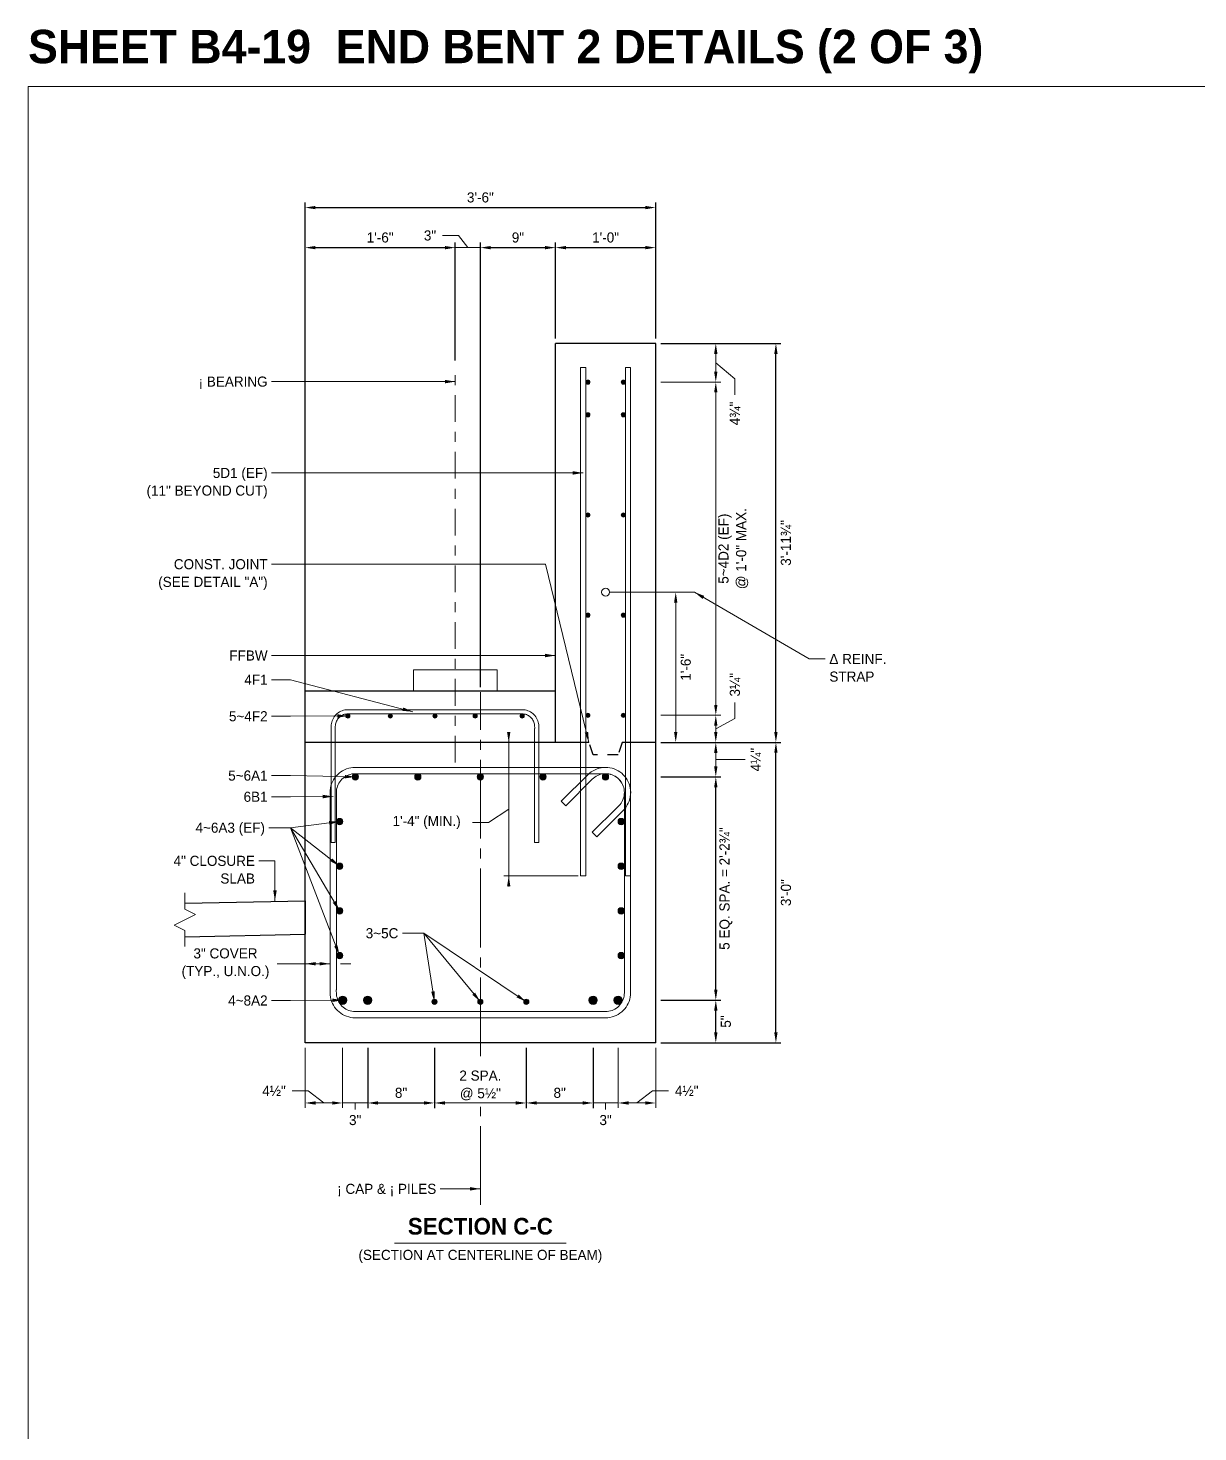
# Model space of a CAD drawing. Extents: x -1 to 861, y -26 to 2.
# Drawn here: x 779 to 790.68, y -12.43 to 1.58 of the extents above; entities that cross this region are included whole.
import ezdxf
from ezdxf.enums import TextEntityAlignment as Align

# ---------------------------------------------------------------- set-up
doc = ezdxf.new("R2010")
doc.units = 21
doc.header["$MEASUREMENT"] = 0
for name, pattern in [('DGN2', [0.12, 0.08, -0.04]), ('DGN4', [0.336, 0.2, -0.053, 0.03, -0.053]), ('DGN7', [0.726, 0.59, -0.053, 0.03, -0.053])]:
    doc.linetypes.add(name, pattern=pattern)
for name, color, linetype, lineweight in [('BearingPadMisc', 5, 'Continuous', 15), ('Border', 7, 'Continuous', 15), ('CL_Major', 1, 'DGN7', 9), ('CL_Minor', 7, 'DGN4', 9), ('Dimension', 7, 'Continuous', 9), ('Leader', 7, 'Continuous', 9), ('Rebar', 2, 'Continuous', 15), ('Rebar2', 2, 'Continuous', 15), ('SubStrConc', 3, 'Continuous', 30), ('SubStrConc2', 3, 'Continuous', 30), ('SubStrConc_h', 3, 'DGN2', 30), ('Symbols', 7, 'Continuous', 15), ('TextStructures', 7, 'Continuous', 9)]:
    doc.layers.add(name, color=color, linetype=linetype, lineweight=lineweight)
doc.styles.add('FDOT Bold (Large)', font='FDOTBold.ttf')
doc.styles.add('FDOT Structures', font='FDOT.ttf')
doc.styles.add('FDOT Structures Annotation', font='FDOT.ttf')
doc.dimstyles.new('FDOT Structures Note-Arrow 3-4', dxfattribs={"dimtxt": 0.1008, "dimasz": 0.104133, "dimexe": 0.0504, "dimexo": 0.0504, "dimgap": 0.0504, "dimtad": 1, "dimdec": 3, "dimlfac": 12, "dimzin": 15, "dimlunit": 4, "dimtxsty": 'FDOT Structures Annotation', "dimcen": 2.5, "dimclrd": 256, "dimclre": 256, "dimclrt": 256, "dimazin": 3, "dimtfac": 0.7, "dimtmove": 0, "dimatfit": 1, "dimtfill": 1, "dimfrac": 1, "dimlwd": -1, "dimlwe": -1})

# ---------------------------------------------------------------- blocks, each defined once
blk = doc.blocks.new('_CLOSEDFILLED')
at = {"layer": 'Dimension'}
blk.add_solid([(-1, 0.16), (0, 0), (-1, -0.16)], dxfattribs=at)
blk = doc.blocks.new('*D411')
at = {"layer": 'Dimension'}
for p, q in [((783.798, -5.444), (783.798, -6.985)), ((784.491, -6.881), (783.748, -6.881))]:
    blk.add_line(p, q, dxfattribs=at)
at = {"layer": 'Dimension', "xscale": 0.10413333333333333, "yscale": 0.10413333333333333}
for p, rotation in [((783.798, -5.548), -90.00000000000001), ((783.798, -6.881), 90)]:
    blk.add_blockref('_CLOSEDFILLED', p, dxfattribs=dict(at, rotation=rotation))
blk = doc.blocks.new('*D412')
at = {"layer": 'Dimension'}
for p, q in [((785.465, -5.444), (785.465, -4.152)), ((785.316, -5.548), (785.516, -5.548))]:
    blk.add_line(p, q, dxfattribs=at)
at = {"layer": 'Dimension', "xscale": 0.10413333333333333, "yscale": 0.10413333333333333}
for p, rotation in [((785.465, -4.048), 90), ((785.465, -5.548), -90.00000000000001)]:
    blk.add_blockref('_CLOSEDFILLED', p, dxfattribs=dict(at, rotation=rotation))
at = {"layer": 'Dimension', "insert": (785.566, -4.798), "char_height": 0.1008, "attachment_point": 5, "rotation": 90, "style": 'FDOT Structures Annotation', "bg_fill": 3, "box_fill_scale": 1.1, "bg_fill_color": 1}
blk.add_mtext('1\'-6"', dxfattribs=at)
blk = doc.blocks.new('*D413')
at = {"layer": 'Dimension'}
for p, q in [((781.765, -8.598), (781.765, -9.198)), ((782.14, -8.598), (782.14, -9.198)), ((781.869, -9.148), (782.036, -9.148))]:
    blk.add_line(p, q, dxfattribs=at)
at = {"layer": 'Dimension', "xscale": 0.10413333333333333, "yscale": 0.10413333333333333, "rotation": 180}
blk.add_blockref('_CLOSEDFILLED', (781.765, -9.148), dxfattribs=at)
at = {"layer": 'Dimension', "xscale": 0.10413333333333333, "yscale": 0.10413333333333333}
blk.add_blockref('_CLOSEDFILLED', (782.14, -9.148), dxfattribs=at)
blk = doc.blocks.new('*D414')
at = {"layer": 'Dimension'}
for p, q in [((782.14, -8.598), (782.14, -9.198)), ((782.39, -8.598), (782.39, -9.198)), ((782.036, -9.148), (781.932, -9.148)), ((782.14, -9.148), (782.39, -9.148)), ((782.494, -9.148), (782.598, -9.148))]:
    blk.add_line(p, q, dxfattribs=at)
at = {"layer": 'Dimension', "xscale": 0.10413333333333333, "yscale": 0.10413333333333333}
blk.add_blockref('_CLOSEDFILLED', (782.14, -9.148), dxfattribs=at)
at = {"layer": 'Dimension', "xscale": 0.10413333333333333, "yscale": 0.10413333333333333, "rotation": 180}
blk.add_blockref('_CLOSEDFILLED', (782.39, -9.148), dxfattribs=at)
blk = doc.blocks.new('*D416')
at = {"layer": 'Dimension'}
for p, q in [((783.057, -8.598), (783.057, -9.198)), ((783.973, -8.598), (783.973, -9.198)), ((783.161, -9.148), (783.869, -9.148))]:
    blk.add_line(p, q, dxfattribs=at)
at = {"layer": 'Dimension', "xscale": 0.10413333333333333, "yscale": 0.10413333333333333, "rotation": 180}
blk.add_blockref('_CLOSEDFILLED', (783.057, -9.148), dxfattribs=at)
at = {"layer": 'Dimension', "xscale": 0.10413333333333333, "yscale": 0.10413333333333333}
blk.add_blockref('_CLOSEDFILLED', (783.973, -9.148), dxfattribs=at)
blk = doc.blocks.new('*D418')
at = {"layer": 'Dimension'}
for p, q in [((784.64, -8.598), (784.64, -9.198)), ((784.89, -8.598), (784.89, -9.198)), ((784.536, -9.148), (784.432, -9.148)), ((784.64, -9.148), (784.89, -9.148)), ((784.994, -9.148), (785.098, -9.148))]:
    blk.add_line(p, q, dxfattribs=at)
at = {"layer": 'Dimension', "xscale": 0.10413333333333333, "yscale": 0.10413333333333333}
blk.add_blockref('_CLOSEDFILLED', (784.64, -9.148), dxfattribs=at)
at = {"layer": 'Dimension', "xscale": 0.10413333333333333, "yscale": 0.10413333333333333, "rotation": 180}
blk.add_blockref('_CLOSEDFILLED', (784.89, -9.148), dxfattribs=at)
blk = doc.blocks.new('*D419')
at = {"layer": 'Dimension'}
for p, q in [((784.89, -8.598), (784.89, -9.198)), ((785.265, -8.598), (785.265, -9.198)), ((784.994, -9.148), (785.161, -9.148))]:
    blk.add_line(p, q, dxfattribs=at)
at = {"layer": 'Dimension', "xscale": 0.10413333333333333, "yscale": 0.10413333333333333, "rotation": 180}
blk.add_blockref('_CLOSEDFILLED', (784.89, -9.148), dxfattribs=at)
at = {"layer": 'Dimension', "xscale": 0.10413333333333333, "yscale": 0.10413333333333333}
blk.add_blockref('_CLOSEDFILLED', (785.265, -9.148), dxfattribs=at)
blk = doc.blocks.new('*D421')
at = {"layer": 'Dimension'}
for p, q in [((783.265, -1.735), (783.265, -0.557)), ((783.515, -4.997), (783.515, -0.557)), ((783.161, -0.608), (783.056, -0.608)), ((783.265, -0.608), (783.515, -0.608)), ((783.619, -0.608), (783.723, -0.608))]:
    blk.add_line(p, q, dxfattribs=at)
at = {"layer": 'Dimension', "xscale": 0.10413333333333333, "yscale": 0.10413333333333333}
blk.add_blockref('_CLOSEDFILLED', (783.265, -0.608), dxfattribs=at)
at = {"layer": 'Dimension', "xscale": 0.10413333333333333, "yscale": 0.10413333333333333, "rotation": 180}
blk.add_blockref('_CLOSEDFILLED', (783.515, -0.608), dxfattribs=at)
blk = doc.blocks.new('*D427')
at = {"layer": 'Dimension'}
for p, q in [((785.316, -5.548), (785.916, -5.548)), ((785.865, -5.788), (785.865, -5.652)), ((785.316, -5.892), (785.916, -5.892))]:
    blk.add_line(p, q, dxfattribs=at)
at = {"layer": 'Dimension', "xscale": 0.10413333333333333, "yscale": 0.10413333333333333}
for p, rotation in [((785.865, -5.548), 90), ((785.865, -5.892), -90.00000000000001)]:
    blk.add_blockref('_CLOSEDFILLED', p, dxfattribs=dict(at, rotation=rotation))
blk = doc.blocks.new('*D428')
at = {"layer": 'Dimension'}
for p, q in [((785.316, -5.277), (785.916, -5.277)), ((785.865, -5.444), (785.865, -5.381)), ((785.316, -5.548), (785.916, -5.548))]:
    blk.add_line(p, q, dxfattribs=at)
at = {"layer": 'Dimension', "xscale": 0.10413333333333333, "yscale": 0.10413333333333333}
for p, rotation in [((785.865, -5.277), 90), ((785.865, -5.548), -90.00000000000001)]:
    blk.add_blockref('_CLOSEDFILLED', p, dxfattribs=dict(at, rotation=rotation))
blk = doc.blocks.new('*D429')
at = {"layer": 'Dimension'}
for p, q in [((785.316, -1.95), (785.916, -1.95)), ((785.865, -5.173), (785.865, -2.054)), ((785.316, -5.277), (785.916, -5.277))]:
    blk.add_line(p, q, dxfattribs=at)
at = {"layer": 'Dimension', "xscale": 0.10413333333333333, "yscale": 0.10413333333333333}
for p, rotation in [((785.865, -1.95), 90), ((785.865, -5.277), -90.00000000000001)]:
    blk.add_blockref('_CLOSEDFILLED', p, dxfattribs=dict(at, rotation=rotation))
blk = doc.blocks.new('*D430')
at = {"layer": 'Dimension'}
for p, q in [((785.316, -1.564), (785.916, -1.564)), ((785.865, -1.846), (785.865, -1.669)), ((785.316, -1.95), (785.916, -1.95))]:
    blk.add_line(p, q, dxfattribs=at)
at = {"layer": 'Dimension', "xscale": 0.10413333333333333, "yscale": 0.10413333333333333}
for p, rotation in [((785.865, -1.564), 90), ((785.865, -1.95), -90.00000000000001)]:
    blk.add_blockref('_CLOSEDFILLED', p, dxfattribs=dict(at, rotation=rotation))
blk = doc.blocks.new('*D433')
at = {"layer": 'Dimension'}
for p, q in [((781.661, -7.758), (781.556, -7.758)), ((782.015, -7.758), (781.765, -7.758)), ((782.119, -7.758), (782.223, -7.758))]:
    blk.add_line(p, q, dxfattribs=at)
at = {"layer": 'Dimension', "xscale": 0.10413333333333333, "yscale": 0.10413333333333333, "rotation": 180}
blk.add_blockref('_CLOSEDFILLED', (781.765, -7.758), dxfattribs=at)
at = {"layer": 'Dimension', "xscale": 0.10413333333333333, "yscale": 0.10413333333333333}
blk.add_blockref('_CLOSEDFILLED', (782.015, -7.758), dxfattribs=at)

msp = doc.modelspace()

# ---------------------------------------------------------------- hatches: boundary and pattern name
at = {"layer": 'Rebar'}
h = msp.add_hatch(color=256, dxfattribs=at)
h.dxf.hatch_style = 1
edge = h.paths.add_edge_path()
edge.add_arc((784.587938, -1.950286), 0.020833, 0, 360)
h = msp.add_hatch(color=256, dxfattribs=at)
h.dxf.hatch_style = 1
edge = h.paths.add_edge_path()
edge.add_arc((784.942105, -1.950286), 0.020833, 0, 360)
h = msp.add_hatch(color=256, dxfattribs=at)
h.dxf.hatch_style = 1
edge = h.paths.add_edge_path()
edge.add_arc((784.587938, -2.276928), 0.020833, 0, 360)
h = msp.add_hatch(color=256, dxfattribs=at)
h.dxf.hatch_style = 1
edge = h.paths.add_edge_path()
edge.add_arc((784.942105, -2.276928), 0.020833, 0, 360)
h = msp.add_hatch(color=256, dxfattribs=at)
h.dxf.hatch_style = 1
edge = h.paths.add_edge_path()
edge.add_arc((784.587938, -3.276928), 0.020833, 0, 360)
h = msp.add_hatch(color=256, dxfattribs=at)
h.dxf.hatch_style = 1
edge = h.paths.add_edge_path()
edge.add_arc((784.942105, -3.276928), 0.020833, 0, 360)
h = msp.add_hatch(color=256, dxfattribs=at)
h.dxf.hatch_style = 1
edge = h.paths.add_edge_path()
edge.add_arc((784.587938, -4.276928), 0.020833, 0, 360)
h = msp.add_hatch(color=256, dxfattribs=at)
h.dxf.hatch_style = 1
edge = h.paths.add_edge_path()
edge.add_arc((784.942105, -4.276928), 0.020833, 0, 360)
h = msp.add_hatch(color=256, dxfattribs=at)
h.dxf.hatch_style = 1
edge = h.paths.add_edge_path()
edge.add_arc((782.192105, -5.283768), 0.020833, 0, 360)
h = msp.add_hatch(color=256, dxfattribs=at)
h.dxf.hatch_style = 1
edge = h.paths.add_edge_path()
edge.add_arc((782.616584, -5.283768), 0.020833, 0, 360)
h = msp.add_hatch(color=256, dxfattribs=at)
h.dxf.hatch_style = 1
edge = h.paths.add_edge_path()
edge.add_arc((783.061897, -5.283768), 0.020833, 0, 360)
h = msp.add_hatch(color=256, dxfattribs=at)
h.dxf.hatch_style = 1
edge = h.paths.add_edge_path()
edge.add_arc((783.462939, -5.283768), 0.020833, 0, 360)
h = msp.add_hatch(color=256, dxfattribs=at)
h.dxf.hatch_style = 1
edge = h.paths.add_edge_path()
edge.add_arc((783.931689, -5.283768), 0.020833, 0, 360)
h = msp.add_hatch(color=256, dxfattribs=at)
h.dxf.hatch_style = 1
edge = h.paths.add_edge_path()
edge.add_arc((784.587938, -5.276928), 0.020833, 0, 360)
h = msp.add_hatch(color=256, dxfattribs=at)
h.dxf.hatch_style = 1
edge = h.paths.add_edge_path()
edge.add_arc((784.942105, -5.276928), 0.020833, 0, 360)
h = msp.add_hatch(color=256, dxfattribs=at)
h.dxf.hatch_style = 1
edge = h.paths.add_edge_path()
edge.add_arc((782.266048, -5.891979), 0.03125, 0, 360)
h = msp.add_hatch(color=256, dxfattribs=at)
h.dxf.hatch_style = 1
edge = h.paths.add_edge_path()
edge.add_arc((782.890535, -5.891979), 0.03125, 0, 360)
h = msp.add_hatch(color=256, dxfattribs=at)
h.dxf.hatch_style = 1
edge = h.paths.add_edge_path()
edge.add_arc((783.515022, -5.891979), 0.03125, 0, 360)
h = msp.add_hatch(color=256, dxfattribs=at)
h.dxf.hatch_style = 1
edge = h.paths.add_edge_path()
edge.add_arc((784.139509, -5.891979), 0.03125, 0, 360)
h = msp.add_hatch(color=256, dxfattribs=at)
h.dxf.hatch_style = 1
edge = h.paths.add_edge_path()
edge.add_arc((784.763995, -5.891979), 0.03125, 0, 360)
h = msp.add_hatch(color=256, dxfattribs=at)
h.dxf.hatch_style = 1
edge = h.paths.add_edge_path()
edge.add_arc((782.10924, -6.337976), 0.03125, 0, 360)
h = msp.add_hatch(color=256, dxfattribs=at)
h.dxf.hatch_style = 1
edge = h.paths.add_edge_path()
edge.add_arc((784.920803, -6.337976), 0.03125, 0, 360)
h = msp.add_hatch(color=256, dxfattribs=at)
h.dxf.hatch_style = 1
edge = h.paths.add_edge_path()
edge.add_arc((782.10924, -6.783973), 0.03125, 0, 360)
h = msp.add_hatch(color=256, dxfattribs=at)
h.dxf.hatch_style = 1
edge = h.paths.add_edge_path()
edge.add_arc((784.920803, -6.783973), 0.03125, 0, 360)
h = msp.add_hatch(color=256, dxfattribs=at)
h.dxf.hatch_style = 1
edge = h.paths.add_edge_path()
edge.add_arc((782.10924, -7.229969), 0.03125, 0, 360)
h = msp.add_hatch(color=256, dxfattribs=at)
h.dxf.hatch_style = 1
edge = h.paths.add_edge_path()
edge.add_arc((784.920803, -7.229969), 0.03125, 0, 360)
h = msp.add_hatch(color=256, dxfattribs=at)
h.dxf.hatch_style = 1
edge = h.paths.add_edge_path()
edge.add_arc((782.10924, -7.675966), 0.03125, 0, 360)
h = msp.add_hatch(color=256, dxfattribs=at)
h.dxf.hatch_style = 1
edge = h.paths.add_edge_path()
edge.add_arc((784.920803, -7.675966), 0.03125, 0, 360)
h = msp.add_hatch(color=256, dxfattribs=at)
h.dxf.hatch_style = 1
edge = h.paths.add_edge_path()
edge.add_arc((782.140022, -8.121963), 0.041667, 0, 360)
h = msp.add_hatch(color=256, dxfattribs=at)
h.dxf.hatch_style = 1
edge = h.paths.add_edge_path()
edge.add_arc((782.390022, -8.121963), 0.041667, 0, 360)
h = msp.add_hatch(color=256, dxfattribs=at)
h.dxf.hatch_style = 1
edge = h.paths.add_edge_path()
edge.add_arc((783.056688, -8.137588), 0.026042, 0, 360)
h = msp.add_hatch(color=256, dxfattribs=at)
h.dxf.hatch_style = 1
edge = h.paths.add_edge_path()
edge.add_arc((783.515022, -8.137588), 0.026042, 0, 360)
h = msp.add_hatch(color=256, dxfattribs=at)
h.dxf.hatch_style = 1
edge = h.paths.add_edge_path()
edge.add_arc((783.973355, -8.137588), 0.026042, 0, 360)
h = msp.add_hatch(color=256, dxfattribs=at)
h.dxf.hatch_style = 1
edge = h.paths.add_edge_path()
edge.add_arc((784.640022, -8.121963), 0.041667, 0, 360)
h = msp.add_hatch(color=256, dxfattribs=at)
h.dxf.hatch_style = 1
edge = h.paths.add_edge_path()
edge.add_arc((784.890022, -8.121963), 0.041667, 0, 360)

# ---------------------------------------------------------------- linework, layer by layer
at = {"layer": 'BearingPadMisc'}
for points in [[(782.848355, -4.823965), (782.848329, -4.823965)], [(782.848329, -5.037506), (782.848329, -4.823965)], [(782.848355, -4.823965), (782.848329, -4.823965)], [(782.848355, -5.037506), (782.848355, -4.823965)], [(783.681688, -4.823965), (782.848355, -4.823965)], [(783.681688, -5.037506), (783.681688, -4.823965)], [(783.681688, -5.037506), (782.848355, -5.037506)]]:
    msp.add_lwpolyline(points, dxfattribs=at)
at = {"layer": 'CL_Major', "ltscale": 1.333333}
for p, q in [((783.514933, -8.681095), (783.514933, -5.047761)), ((783.514933, -10.165441), (783.514933, -9.187761))]:
    msp.add_line(p, q, dxfattribs=at)
at = {"layer": 'CL_Minor', "ltscale": 1.333333}
msp.add_line((783.264653, -5.747761), (783.264653, -1.785287), dxfattribs=at)
at = {"layer": 'Dimension'}
msp.add_lwpolyline([(783.43704, -6.347761), (783.59704, -6.347761), (783.798065, -6.214428)], dxfattribs=at)
at = {"layer": 'Leader'}
for p, q in [((781.618065, -6.399537), (781.404731, -6.399537)), ((782.10924, -6.337976), (781.618065, -6.399537)), ((782.10924, -7.675966), (781.618065, -6.399537)), ((782.10924, -7.229969), (781.618065, -6.399537)), ((782.10924, -6.783973), (781.618065, -6.399537)), ((782.950022, -7.452968), (782.736688, -7.452968)), ((783.056688, -8.137588), (782.950022, -7.452968)), ((783.515022, -8.137588), (782.950022, -7.452968)), ((783.973355, -8.137588), (782.950022, -7.452968))]:
    msp.add_line(p, q, dxfattribs=at)
for points in [[(783.264653, -1.945287), (781.618065, -1.945287), (781.431398, -1.945287)], [(784.541044, -2.856936), (781.618065, -2.856936), (781.431398, -2.856936)], [(784.598469, -5.547761), (784.164731, -3.768586), (781.431398, -3.768586)], [(784.264731, -4.680235), (781.618065, -4.680235), (781.431398, -4.680235)], [(782.842222, -5.242101), (781.618065, -4.922155), (781.431398, -4.922155)], [(782.192105, -5.283768), (781.618065, -5.286382), (781.431398, -5.286382)], [(782.266048, -5.891979), (781.618065, -5.87891), (781.431398, -5.87891)], [(782.046267, -6.087976), (781.618065, -6.09059), (781.431398, -6.09059)], [(781.464731, -7.130256), (781.464731, -6.730256), (781.304731, -6.730256)], [(782.140022, -8.121963), (781.618065, -8.124577), (781.431398, -8.124577)], [(783.514933, -10.005441), (783.114933, -10.005441)]]:
    msp.add_lwpolyline(points, dxfattribs=at)
for points in [[(783.264653, -1.945287), (783.16052, -1.962643), (783.16052, -1.927931)], [(784.541044, -2.856936), (784.436911, -2.874292), (784.436911, -2.839581)], [(784.264731, -4.680235), (784.160598, -4.697591), (784.160598, -4.66288)], [(782.192105, -5.283768), (782.088052, -5.301598), (782.087894, -5.266887)], [(782.842222, -5.242101), (782.737085, -5.232561), (782.745862, -5.198978)], [(784.598469, -5.547761), (784.556943, -5.450702), (784.590666, -5.44248)], [(782.266048, -5.891979), (782.161586, -5.907232), (782.162286, -5.872527)], [(782.046267, -6.087976), (781.942242, -6.105967), (781.94203, -6.071257)], [(782.10924, -6.337976), (782.008074, -6.368147), (782.003757, -6.333706)], [(782.10924, -6.783973), (782.016541, -6.733458), (782.037935, -6.706124)], [(781.464731, -7.130256), (781.447376, -7.026123), (781.482087, -7.026123)], [(782.10924, -7.229969), (782.041289, -7.149176), (782.071165, -7.131505)], [(782.10924, -7.675966), (782.055645, -7.585013), (782.08804, -7.572547)], [(782.140022, -8.121963), (782.035977, -8.13984), (782.035803, -8.105129)], [(783.056688, -8.137588), (783.023509, -8.037368), (783.057806, -8.032025)], [(783.515022, -8.137588), (783.435354, -8.06832), (783.462126, -8.046227)], [(783.973355, -8.137588), (783.877154, -8.09411), (783.896456, -8.06526)], [(783.514933, -10.005441), (783.4108, -10.022797), (783.4108, -9.988086)]]:
    msp.add_solid(points, dxfattribs=at)
at = {"layer": 'Rebar'}
for p, q in [((784.515003, -1.804196), (784.567086, -1.804196)), ((784.96292, -1.804196), (785.015003, -1.804196)), ((784.323075, -6.136149), (784.367269, -6.180343)), ((784.67663, -6.489703), (784.632436, -6.445509)), ((782.025434, -6.547761), (782.067101, -6.547761)), ((784.098351, -6.547761), (784.056684, -6.547761)), ((784.515003, -6.881094), (784.567086, -6.881094)), ((784.96292, -6.881094), (785.015003, -6.881094))]:
    msp.add_line(p, q, dxfattribs=at)
for points in [[(784.515003, -6.881094), (784.515003, -1.804196)], [(784.567086, -6.881094), (784.567086, -1.804196)], [(784.96292, -6.881094), (784.96292, -1.804196)], [(785.015003, -6.881094), (785.015003, -1.804196)], [(782.025434, -6.547761), (782.025434, -5.387481), (782.026048, -5.373408), (782.027946, -5.358991), (782.031094, -5.344794), (782.035466, -5.330925), (782.041031, -5.317491), (782.047746, -5.304592), (782.055559, -5.292328), (782.064411, -5.280792), (782.074235, -5.27007), (782.084956, -5.260246), (782.096493, -5.251394), (782.108757, -5.243581), (782.121656, -5.236866), (782.13509, -5.231302), (782.148959, -5.226929), (782.163155, -5.223781), (782.177573, -5.221883), (782.171267, -5.222159), (782.171267, -5.221268), (783.932139, -5.221268), (783.946212, -5.221884), (783.960628, -5.223781), (783.974825, -5.226929), (783.988693, -5.231302), (784.002128, -5.236866), (784.015026, -5.243581), (784.02729, -5.251394), (784.038827, -5.260246), (784.049548, -5.27007), (784.059372, -5.280792), (784.068225, -5.292328), (784.076038, -5.304592), (784.082752, -5.317491), (784.088317, -5.330925), (784.09269, -5.344794), (784.095837, -5.358991), (784.097735, -5.373408), (784.09746, -5.367102), (784.098351, -5.367102), (784.098351, -6.547761)], [(782.067101, -6.547761), (782.067101, -5.38839), (782.067596, -5.377043), (782.069019, -5.366233), (782.071379, -5.355588), (782.074658, -5.34519), (782.07883, -5.335117), (782.083865, -5.325445), (782.089723, -5.31625), (782.09636, -5.3076), (782.103726, -5.299561), (782.111765, -5.292195), (782.120415, -5.285558), (782.12961, -5.2797), (782.139281, -5.274665), (782.149355, -5.270493), (782.159753, -5.267214), (782.170398, -5.264854), (782.181207, -5.263431), (782.212934, -5.262046), (782.212934, -5.262935), (783.931228, -5.262935), (783.942575, -5.263431), (783.953386, -5.264854), (783.96403, -5.267214), (783.974429, -5.270493), (783.984502, -5.274665), (783.994173, -5.2797), (784.003369, -5.285558), (784.012019, -5.292195), (784.020057, -5.299561), (784.027423, -5.3076), (784.034061, -5.31625), (784.039919, -5.325445), (784.044953, -5.335117), (784.049126, -5.34519), (784.052404, -5.355588), (784.054764, -5.366233), (784.056187, -5.377043), (784.057573, -5.408769), (784.056684, -5.408769), (784.056684, -6.547761)], [(784.323075, -6.136149), (784.588987, -5.870237), (784.60456, -5.855967), (784.621857, -5.842693), (784.640245, -5.830977), (784.659584, -5.820909), (784.679726, -5.812565), (784.700517, -5.806008), (784.721801, -5.801289), (784.743415, -5.798443), (784.765194, -5.797493), (784.786973, -5.798445), (784.808585, -5.801292), (784.829867, -5.806013), (784.850657, -5.812572), (784.870796, -5.820918), (784.89013, -5.830989), (784.908514, -5.842707), (784.925806, -5.855983), (784.941876, -5.870717), (784.9566, -5.886795), (784.969868, -5.904096), (784.981578, -5.922489), (784.991642, -5.941832), (784.999982, -5.961979), (785.006535, -5.982776), (785.011252, -6.004066), (785.014096, -6.025686), (785.015017, -6.046791), (785.015017, -8.048455), (785.014096, -8.069564), (785.011249, -8.091189), (785.006528, -8.112483), (784.999969, -8.133285), (784.991623, -8.153436), (784.981551, -8.172783), (784.969832, -8.191178), (784.956555, -8.208482), (784.941819, -8.224563), (784.925738, -8.239298), (784.908434, -8.252576), (784.890039, -8.264295), (784.870692, -8.274366), (784.850541, -8.282713), (784.829739, -8.289272), (784.808445, -8.293993), (784.78682, -8.296839), (784.765711, -8.297761), (782.264323, -8.297761), (782.243214, -8.296839), (782.22159, -8.293992), (782.200296, -8.289272), (782.179494, -8.282713), (782.159343, -8.274366), (782.139996, -8.264295), (782.121601, -8.252576), (782.104297, -8.239299), (782.088216, -8.224564), (782.073481, -8.208483), (782.060203, -8.191179), (782.048484, -8.172784), (782.038413, -8.153437), (782.030066, -8.133286), (782.023507, -8.112485), (782.018786, -8.09119), (782.01594, -8.069566), (782.016346, -8.07887), (782.015017, -8.078863), (782.015018, -6.047065), (782.01594, -6.025957), (782.018787, -6.004332), (782.023508, -5.983038), (782.030066, -5.962236), (782.038413, -5.942085), (782.048484, -5.922738), (782.060204, -5.904343), (782.073481, -5.887039), (782.088217, -5.870958), (782.104298, -5.856223), (782.121602, -5.842945), (782.139997, -5.831226), (782.159344, -5.821155), (782.179495, -5.812809), (782.200297, -5.80625), (782.221592, -5.801529), (782.243217, -5.798682), (782.264325, -5.797761), (784.765961, -5.797761), (784.787066, -5.798682), (784.808688, -5.801526), (784.829978, -5.806243), (784.850776, -5.812797), (784.870923, -5.821138), (784.890267, -5.831201), (784.90866, -5.842912), (784.925962, -5.85618), (784.942041, -5.870906), (784.956775, -5.886976), (784.970052, -5.904269), (784.98177, -5.922654), (784.991841, -5.941989), (785.000188, -5.962129), (785.006747, -5.982919), (785.011469, -6.004202), (785.014316, -6.025815), (785.015269, -6.047595), (785.014319, -6.069375), (785.011474, -6.090989), (785.006755, -6.112274), (785.000198, -6.133066), (784.991854, -6.153209), (784.981785, -6.172548), (784.97007, -6.190936), (784.956795, -6.208234), (784.964757, -6.199546), (784.965847, -6.200485), (784.67663, -6.489703)], [(784.367269, -6.180343), (784.632217, -5.915395), (784.644774, -5.903889), (784.657742, -5.893937), (784.671528, -5.885154), (784.686026, -5.877606), (784.701125, -5.87135), (784.716711, -5.866435), (784.732666, -5.862898), (784.748867, -5.860765), (784.765191, -5.860052), (784.781516, -5.860766), (784.797715, -5.8629), (784.813667, -5.866439), (784.82925, -5.871355), (784.844345, -5.877611), (784.858838, -5.88516), (784.872618, -5.893943), (784.88558, -5.903895), (784.897627, -5.91494), (784.908666, -5.926994), (784.918613, -5.939965), (784.927392, -5.953754), (784.934937, -5.968257), (784.941191, -5.983363), (784.946104, -5.998958), (784.949641, -6.014922), (784.951774, -6.031135), (784.952517, -6.048154), (784.952517, -8.047092), (784.951774, -8.064112), (784.94964, -8.080326), (784.9461, -8.096292), (784.941183, -8.111888), (784.934924, -8.126997), (784.927373, -8.141503), (784.918587, -8.155295), (784.908631, -8.16827), (784.897583, -8.180327), (784.885526, -8.191375), (784.872552, -8.20133), (784.858759, -8.210117), (784.844253, -8.217668), (784.829145, -8.223926), (784.813548, -8.228844), (784.797582, -8.232383), (784.781368, -8.234518), (784.764347, -8.235261), (782.265687, -8.235261), (782.248667, -8.234518), (782.232453, -8.232383), (782.216487, -8.228844), (782.20089, -8.223926), (782.185781, -8.217668), (782.171276, -8.210117), (782.157483, -8.20133), (782.144509, -8.191375), (782.132452, -8.180327), (782.121404, -8.16827), (782.111449, -8.155296), (782.102662, -8.141504), (782.095111, -8.126998), (782.088853, -8.11189), (782.083935, -8.096293), (782.080396, -8.080327), (782.078261, -8.064113), (782.07619, -8.016681), (782.077517, -8.016688), (782.077518, -6.048429), (782.078261, -6.031409), (782.080396, -6.015195), (782.083935, -5.999229), (782.088853, -5.983633), (782.095111, -5.968524), (782.102662, -5.954018), (782.111449, -5.940226), (782.121405, -5.927252), (782.132453, -5.915195), (782.14451, -5.904147), (782.157484, -5.894191), (782.171277, -5.885405), (782.185783, -5.877854), (782.200892, -5.871596), (782.216488, -5.866678), (782.232455, -5.863138), (782.248669, -5.861004), (782.265689, -5.860261), (784.764599, -5.860261), (784.781618, -5.861003), (784.797831, -5.863137), (784.813795, -5.866674), (784.829391, -5.871588), (784.844497, -5.877842), (784.859001, -5.885387), (784.872791, -5.894167), (784.885762, -5.904115), (784.897817, -5.915155), (784.908862, -5.927202), (784.918815, -5.940165), (784.9276, -5.953946), (784.935149, -5.96844), (784.941405, -5.983536), (784.946322, -5.99912), (784.949861, -6.015073), (784.951995, -6.031273), (784.952709, -6.047598), (784.951997, -6.063924), (784.949864, -6.080126), (784.946327, -6.096081), (784.941412, -6.111668), (784.935157, -6.126767), (784.927609, -6.141266), (784.918825, -6.155052), (784.908873, -6.168021), (784.875135, -6.204838), (784.874045, -6.203899), (784.632436, -6.445509)]]:
    msp.add_lwpolyline(points, dxfattribs=at)
for centre, radius in [((784.587938, -1.950286), 0.020833), ((784.942105, -1.950286), 0.020833), ((784.587938, -2.276928), 0.020833), ((784.942105, -2.276928), 0.020833), ((784.587938, -3.276928), 0.020833), ((784.942105, -3.276928), 0.020833), ((784.587938, -4.276928), 0.020833), ((784.942105, -4.276928), 0.020833), ((782.192105, -5.283768), 0.020833), ((782.616584, -5.283768), 0.020833), ((783.061897, -5.283768), 0.020833), ((783.462939, -5.283768), 0.020833), ((783.931689, -5.283768), 0.020833), ((784.587938, -5.276928), 0.020833), ((784.942105, -5.276928), 0.020833), ((782.266048, -5.891979), 0.03125), ((782.890535, -5.891979), 0.03125), ((783.515022, -5.891979), 0.03125), ((784.139509, -5.891979), 0.03125), ((784.763995, -5.891979), 0.03125), ((782.10924, -6.337976), 0.03125), ((784.920803, -6.337976), 0.03125), ((782.10924, -6.783973), 0.03125), ((784.920803, -6.783973), 0.03125), ((782.10924, -7.229969), 0.03125), ((784.920803, -7.229969), 0.03125), ((782.10924, -7.675966), 0.03125), ((784.920803, -7.675966), 0.03125), ((782.140022, -8.121963), 0.041667), ((782.390022, -8.121963), 0.041667), ((783.056688, -8.137588), 0.026042), ((783.515022, -8.137588), 0.026042), ((783.973355, -8.137588), 0.026042), ((784.640022, -8.121963), 0.041667), ((784.890022, -8.121963), 0.041667)]:
    msp.add_circle(centre, radius, dxfattribs=at)
at = {"layer": 'Rebar2'}
msp.add_line((785.651714, -4.047761), (784.805047, -4.047761), dxfattribs=at)
msp.add_circle((784.765047, -4.047761), 0.04, dxfattribs=at)
at = {"layer": 'SubStrConc'}
for points in [[(785.265135, -1.564454), (784.264731, -1.564454)], [(784.264996, -5.037506), (784.264996, -1.564454)], [(784.265022, -5.547761), (784.265022, -1.564454)], [(785.265022, -5.547761), (785.265022, -1.564454)], [(781.764996, -7.130257), (781.764996, -5.547761)], [(781.765022, -8.547761), (781.765022, -5.547761)], [(784.598469, -5.547761), (784.265022, -5.547761)], [(785.265022, -5.547761), (784.931802, -5.547761)], [(785.265022, -8.547761), (785.265022, -5.547761)], [(781.764996, -8.547761), (781.764996, -7.46359)], [(781.765022, -8.547761), (781.764996, -8.547761)], [(781.765022, -8.547761), (781.764996, -8.547761)], [(785.265022, -8.547761), (781.765022, -8.547761)]]:
    msp.add_lwpolyline(points, dxfattribs=at)
at = {"layer": 'SubStrConc2'}
for points in [[(781.765022, -5.037506), (781.764996, -5.037506)], [(781.764996, -5.547761), (781.764996, -5.037506)], [(781.765022, -5.037506), (781.764996, -5.037506)], [(781.765022, -5.547761), (781.765022, -5.037506)], [(784.265022, -5.037506), (781.765022, -5.037506)], [(784.265022, -5.547761), (784.265022, -5.037506)], [(781.765022, -5.547761), (781.764996, -5.547761)], [(781.765022, -5.547761), (781.764996, -5.547761)], [(781.765022, -5.547761), (781.764996, -5.547761)], [(781.765022, -5.547761), (781.764996, -5.547761)], [(784.598469, -5.547761), (781.765022, -5.547761)], [(784.265022, -5.547761), (781.765022, -5.547761)], [(785.265022, -5.547761), (784.931802, -5.547761)], [(780.564731, -7.154262), (781.765022, -7.130256)], [(781.765022, -7.130256), (781.765022, -7.463589)], [(780.564731, -7.487595), (781.765022, -7.463589)]]:
    msp.add_lwpolyline(points, dxfattribs=at)
at = {"layer": 'SubStrConc_h', "ltscale": 1.333333}
msp.add_lwpolyline([(784.931802, -5.547761), (784.890135, -5.672761), (784.640135, -5.672761), (784.598469, -5.547761)], dxfattribs=at)
at = {"layer": 'Symbols'}
msp.add_lwpolyline([(780.564731, -7.586094), (780.564731, -7.424842), (780.458065, -7.371509), (780.671398, -7.264842), (780.564731, -7.211509), (780.564731, -7.050256)], dxfattribs=at)
at = {"layer": 'TextStructures'}
msp.add_line((782.657925, -10.548776), (784.371941, -10.548776), dxfattribs=at)

# ---------------------------------------------------------------- texts
at = {"layer": 'Border', "style": 'FDOT Bold (Large)'}
msp.add_text('SHEET B4-19  END BENT 2 DETAILS (2 OF 3)', height=0.333344, dxfattribs=at).set_placement((779, 1.133338), align=Align.BOTTOM_LEFT)
at = {"layer": 'Dimension', "char_height": 0.1008, "attachment_point": 5, "rotation": 90, "line_spacing_factor": 1.05, "style": 'FDOT Structures Annotation', "bg_fill": 3, "box_fill_scale": 1.1, "bg_fill_color": 0}
for s, insert in [('4¾"', (786.056655, -2.263461)), ('3¼"', (786.056655, -4.972162))]:
    msp.add_mtext(s, dxfattribs=dict(at, insert=insert))
at = {"layer": 'Dimension', "char_height": 0.1008, "attachment_point": 5, "line_spacing_factor": 1.05, "style": 'FDOT Structures Annotation', "bg_fill": 3, "box_fill_scale": 1.1, "bg_fill_color": 0}
for insert in [(781.454951, -9.026801), (785.574916, -9.026801)]:
    msp.add_mtext('4½"', dxfattribs=dict(at, insert=insert))
at = {"layer": 'TextStructures', "style": 'FDOT Structures'}
for s, p in [('¡ BEARING', (781.391078, -1.945287)), ('FFBW', (781.391078, -4.680235)), ('4F1', (781.391078, -4.922155)), ('5~4F2', (781.391078, -5.286382)), ('5~6A1', (781.391078, -5.87891)), ('6B1', (781.391078, -6.09059)), ('4~6A3 (EF)', (781.364411, -6.399537)), ('3~5C', (782.696368, -7.452968)), ('4~8A2', (781.391078, -8.124577)), ('¡ CAP & ¡ PILES', (783.074613, -10.005441))]:
    msp.add_text(s, height=0.1008, dxfattribs=at).set_placement(p, align=Align.MIDDLE_RIGHT)
at = {"layer": 'TextStructures'}
for s, height, style, p in [('SECTION C-C', 0.166672, 'FDOT Bold (Large)', (783.514933, -10.512108)), ('(SECTION AT CENTERLINE OF BEAM)', 0.1008, 'FDOT Structures', (783.514933, -10.745336))]:
    msp.add_text(s, height=height, dxfattribs=dict(at, style=style)).set_placement(p, align=Align.BOTTOM_CENTER)
at = {"layer": 'TextStructures', "char_height": 0.1008, "line_spacing_factor": 1.05, "style": 'FDOT Structures'}
for s, insert, attachment_point in [('5D1 (EF)\\P(11" BEYOND CUT)', (781.391078, -2.806536), 3), ('CONST. JOINT\\P(SEE DETAIL "A")', (781.391078, -3.718186), 3), ('Δ REINF.\\PSTRAP', (786.998789, -4.664028), 1), ('4" CLOSURE\\PSLAB', (781.264411, -6.679856), 3)]:
    msp.add_mtext(s, dxfattribs=dict(at, insert=insert, attachment_point=attachment_point))

# ---------------------------------------------------------------- dimensions: what is measured, and where the dimension line sits
at = {"layer": 'Dimension'}
dim = msp.add_linear_dim(base=(783.798065, -5.547761), p1=(783.798065, -5.547761), p2=(784.541044, -6.881094), angle=90, text=' ', dimstyle='FDOT Structures Note-Arrow 3-4', override={"dimtih": 1, "dimtoh": 1}, dxfattribs=at)
dim.commit()
dim.dimension.update_dxf_attribs({"geometry": '*D411', "text_midpoint": (783.798065, -6.214428)})
for base, p1, p2, picture, middle in [((782.015017, -7.757761), (782.015017, -7.757761), (781.764731, -7.757761), '*D433', (781.889874, -7.757761)), ((781.764731, -9.147761), (781.764731, -8.547761), (782.140053, -8.547761), '*D413', (781.952392, -9.147761)), ((782.140053, -9.147761), (782.140053, -8.547761), (782.390053, -8.547761), '*D414', (782.265053, -9.147761))]:
    dim = msp.add_linear_dim(base=base, p1=p1, p2=p2, text=' ', dimstyle='FDOT Structures Note-Arrow 3-4', dxfattribs=at)
    dim.commit()
    dim.dimension.update_dxf_attribs({"geometry": picture, "text_midpoint": middle})

# ---------------------------------------------------------------- next in the draw order: linework, layer by layer
for points in [[(786.056655, -2.078947), (786.056655, -1.918947), (785.865135, -1.757354)], [(786.056655, -5.14826), (786.056655, -5.30826), (785.865135, -5.412357)], [(781.636038, -9.026801), (781.796038, -9.026801), (781.952392, -9.147761)], [(785.393829, -9.026801), (785.233829, -9.026801), (785.077594, -9.147761)]]:
    msp.add_lwpolyline(points, dxfattribs=at)

# ---------------------------------------------------------------- next in the draw order: texts
at = {"layer": 'Dimension', "char_height": 0.1008, "attachment_point": 5, "line_spacing_factor": 1.05, "style": 'FDOT Structures Annotation', "bg_fill": 3, "box_fill_scale": 1.1, "bg_fill_color": 0}
for s, insert in [('1\'-4" (MIN.)', (782.97845, -6.347761)), ('3" COVER\\P(TYP., U.N.O.)', (780.97054, -7.757761)), ('3"', (782.265053, -9.319121))]:
    msp.add_mtext(s, dxfattribs=dict(at, insert=insert))

# ---------------------------------------------------------------- next in the draw order: dimensions: what is measured, and where the dimension line sits
at = {"layer": 'Dimension'}
msp.add_linear_dim(base=(781.764731, -0.607787), p1=(781.764731, -5.547761), p2=(783.264653, -1.785287), text='1\'-6"', dimstyle='FDOT Structures Note-Arrow 3-4', dxfattribs=at).render()
dim = msp.add_linear_dim(base=(785.465135, -5.547761), p1=(785.265135, -5.547761), p2=(785.465135, -4.047761), angle=90, text='1\'-6"', dimstyle='FDOT Structures Note-Arrow 3-4', override={"dimtad": 4}, dxfattribs=at)
dim.commit()
dim.dimension.update_dxf_attribs({"geometry": '*D412', "text_midpoint": (785.565935, -4.797761)})

# ---------------------------------------------------------------- next in the draw order: linework, layer by layer
for points in [[(781.486838, -7.757761), (781.889874, -7.757761)], [(782.265053, -9.213281), (782.265053, -9.147761)]]:
    msp.add_lwpolyline(points, dxfattribs=at)
at = {"layer": 'Leader'}
msp.add_lwpolyline([(785.651714, -4.047761), (786.798469, -4.714428), (786.958469, -4.714428)], dxfattribs=at)
msp.add_solid([(785.651714, -4.047761), (785.750462, -4.085094), (785.733017, -4.115102)], dxfattribs=at)

# ---------------------------------------------------------------- next in the draw order: dimensions: what is measured, and where the dimension line sits
at = {"layer": 'Dimension'}
dim = msp.add_linear_dim(base=(783.264653, -0.607787), p1=(783.264653, -1.785287), p2=(783.514933, -5.047761), text=' ', dimstyle='FDOT Structures Note-Arrow 3-4', dxfattribs=at)
dim.commit()
dim.dimension.update_dxf_attribs({"geometry": '*D421', "text_midpoint": (783.389793, -0.607787)})
msp.add_linear_dim(base=(782.390053, -9.147761), p1=(782.390053, -8.547761), p2=(783.056653, -8.547761), text='8"', dimstyle='FDOT Structures Note-Arrow 3-4', dxfattribs=at).render()

# ---------------------------------------------------------------- next in the draw order: texts
at = {"layer": 'Dimension', "insert": (783.012177, -0.486827), "char_height": 0.1008, "attachment_point": 5, "line_spacing_factor": 1.05, "style": 'FDOT Structures Annotation', "bg_fill": 3, "box_fill_scale": 1.1, "bg_fill_color": 0}
msp.add_mtext('3"', dxfattribs=at)

# ---------------------------------------------------------------- next in the draw order: dimensions: what is measured, and where the dimension line sits
at = {"layer": 'Dimension'}
msp.add_linear_dim(base=(783.514933, -0.607787), p1=(783.514933, -5.047761), p2=(784.264731, -1.564454), text='9"', dimstyle='FDOT Structures Note-Arrow 3-4', dxfattribs=at).render()
dim = msp.add_linear_dim(base=(783.056653, -9.147761), p1=(783.056653, -8.547761), p2=(783.973353, -8.547761), text=' ', dimstyle='FDOT Structures Note-Arrow 3-4', dxfattribs=at)
dim.commit()
dim.dimension.update_dxf_attribs({"geometry": '*D416', "text_midpoint": (783.515003, -9.147761)})

# ---------------------------------------------------------------- next in the draw order: linework, layer by layer
msp.add_lwpolyline([(783.13596, -0.486827), (783.29596, -0.486827), (783.389793, -0.607787)], dxfattribs=at)

# ---------------------------------------------------------------- next in the draw order: texts
at = {"layer": 'Dimension', "insert": (783.515003, -8.972873), "char_height": 0.1008, "attachment_point": 5, "line_spacing_factor": 1.05, "style": 'FDOT Structures Annotation', "bg_fill": 3, "box_fill_scale": 1.1, "bg_fill_color": 0}
msp.add_mtext('2 SPA.\\P@ 5½"', dxfattribs=at)

# ---------------------------------------------------------------- next in the draw order: dimensions: what is measured, and where the dimension line sits
at = {"layer": 'Dimension'}
for base, p1, p2, text in [((784.264731, -0.607787), (784.264731, -1.564454), (785.265135, -1.564454), '1\'-0"'), ((783.973353, -9.147761), (783.973353, -8.547761), (784.640053, -8.547761), '8"')]:
    msp.add_linear_dim(base=base, p1=p1, p2=p2, text=text, dimstyle='FDOT Structures Note-Arrow 3-4', dxfattribs=at).render()

# ---------------------------------------------------------------- next in the draw order: dimensions: what is measured, and where the dimension line sits
msp.add_linear_dim(base=(781.764731, -0.207787), p1=(781.764731, -5.547761), p2=(785.265135, -1.564454), text='3\'-6"', dimstyle='FDOT Structures Note-Arrow 3-4', dxfattribs=at).render()
dim = msp.add_linear_dim(base=(784.640053, -9.147761), p1=(784.640053, -8.547761), p2=(784.890053, -8.547761), text=' ', dimstyle='FDOT Structures Note-Arrow 3-4', dxfattribs=at)
dim.commit()
dim.dimension.update_dxf_attribs({"geometry": '*D418', "text_midpoint": (784.765053, -9.147761)})

# ---------------------------------------------------------------- next in the draw order: texts
at = {"layer": 'Dimension', "insert": (784.765053, -9.319121), "char_height": 0.1008, "attachment_point": 5, "line_spacing_factor": 1.05, "style": 'FDOT Structures Annotation', "bg_fill": 3, "box_fill_scale": 1.1, "bg_fill_color": 0}
msp.add_mtext('3"', dxfattribs=at)

# ---------------------------------------------------------------- next in the draw order: dimensions: what is measured, and where the dimension line sits
at = {"layer": 'Dimension'}
for base, p1, p2, picture, middle in [((785.865135, -1.950253), (785.265135, -1.950253), (785.265135, -1.564454), '*D430', (785.865135, -1.757354)), ((785.865135, -5.276953), (785.265135, -5.276953), (785.265135, -1.950253), '*D429', (785.865135, -3.613603)), ((785.865135, -5.547761), (785.265135, -5.547761), (785.265135, -5.276953), '*D428', (785.865135, -5.412357))]:
    dim = msp.add_linear_dim(base=base, p1=p1, p2=p2, angle=90, text=' ', dimstyle='FDOT Structures Note-Arrow 3-4', override={"dimtad": 4}, dxfattribs=at)
    dim.commit()
    dim.dimension.update_dxf_attribs({"geometry": picture, "text_midpoint": middle})

# ---------------------------------------------------------------- next in the draw order: linework, layer by layer
msp.add_lwpolyline([(784.765053, -9.213281), (784.765053, -9.147761)], dxfattribs=at)

# ---------------------------------------------------------------- next in the draw order: texts
at = {"layer": 'Dimension', "insert": (786.040023, -3.613603), "char_height": 0.1008, "attachment_point": 5, "rotation": 90, "line_spacing_factor": 1.05, "style": 'FDOT Structures Annotation', "bg_fill": 3, "box_fill_scale": 1.1, "bg_fill_color": 0}
msp.add_mtext('5~4D2 (EF)\\P@ 1\'-0" MAX.', dxfattribs=at)

# ---------------------------------------------------------------- next in the draw order: dimensions: what is measured, and where the dimension line sits
at = {"layer": 'Dimension'}
dim = msp.add_linear_dim(base=(784.890053, -9.147761), p1=(784.890053, -8.547761), p2=(785.265135, -8.547761), text=' ', dimstyle='FDOT Structures Note-Arrow 3-4', dxfattribs=at)
dim.commit()
dim.dimension.update_dxf_attribs({"geometry": '*D419', "text_midpoint": (785.077594, -9.147761)})

# ---------------------------------------------------------------- next in the draw order: dimensions: what is measured, and where the dimension line sits
msp.add_linear_dim(base=(785.865135, -8.547761), p1=(785.265135, -8.547761), p2=(785.265135, -8.121953), angle=90, text='5"', dimstyle='FDOT Structures Note-Arrow 3-4', override={"dimtad": 4}, dxfattribs=at).render()

# ---------------------------------------------------------------- next in the draw order: dimensions: what is measured, and where the dimension line sits
msp.add_linear_dim(base=(785.865135, -8.121953), p1=(785.265135, -8.121953), p2=(785.265135, -5.891953), angle=90, text='5 EQ. SPA. = 2\'-2¾"', dimstyle='FDOT Structures Note-Arrow 3-4', override={"dimtad": 4}, dxfattribs=at).render()

# ---------------------------------------------------------------- next in the draw order: texts
at = {"layer": 'Dimension', "insert": (786.265311, -5.719857), "char_height": 0.1008, "attachment_point": 5, "rotation": 90, "line_spacing_factor": 1.05, "style": 'FDOT Structures Annotation', "bg_fill": 3, "box_fill_scale": 1.1, "bg_fill_color": 0}
msp.add_mtext('4¼"', dxfattribs=at)

# ---------------------------------------------------------------- next in the draw order: dimensions: what is measured, and where the dimension line sits
at = {"layer": 'Dimension'}
dim = msp.add_linear_dim(base=(785.865135, -5.891953), p1=(785.265135, -5.891953), p2=(785.265135, -5.547761), angle=90, text=' ', dimstyle='FDOT Structures Note-Arrow 3-4', override={"dimtad": 4}, dxfattribs=at)
dim.commit()
dim.dimension.update_dxf_attribs({"geometry": '*D427', "text_midpoint": (785.865135, -5.719857)})

# ---------------------------------------------------------------- next in the draw order: linework, layer by layer
msp.add_lwpolyline([(786.159471, -5.719857), (785.865135, -5.719857)], dxfattribs=at)

# ---------------------------------------------------------------- next in the draw order: dimensions: what is measured, and where the dimension line sits
msp.add_linear_dim(base=(786.465135, -8.547761), p1=(785.265135, -8.547761), p2=(785.265135, -5.547761), angle=90, text='3\'-0"', dimstyle='FDOT Structures Note-Arrow 3-4', override={"dimtad": 4}, dxfattribs=at).render()

# ---------------------------------------------------------------- next in the draw order: dimensions: what is measured, and where the dimension line sits
msp.add_linear_dim(base=(786.465135, -5.547761), p1=(785.265135, -5.547761), p2=(785.265135, -1.564454), angle=90, text='3\'-11¾"', dimstyle='FDOT Structures Note-Arrow 3-4', override={"dimtad": 4}, dxfattribs=at).render()

# ---------------------------------------------------------------- next in the draw order: linework, layer by layer
at = {"layer": 'Border'}
msp.add_lwpolyline([(779, -25.666667), (815.340064, -25.666667), (815.340064, 1), (779, 1)], close=True, dxfattribs=at)

doc.saveas('drawing.dxf')
